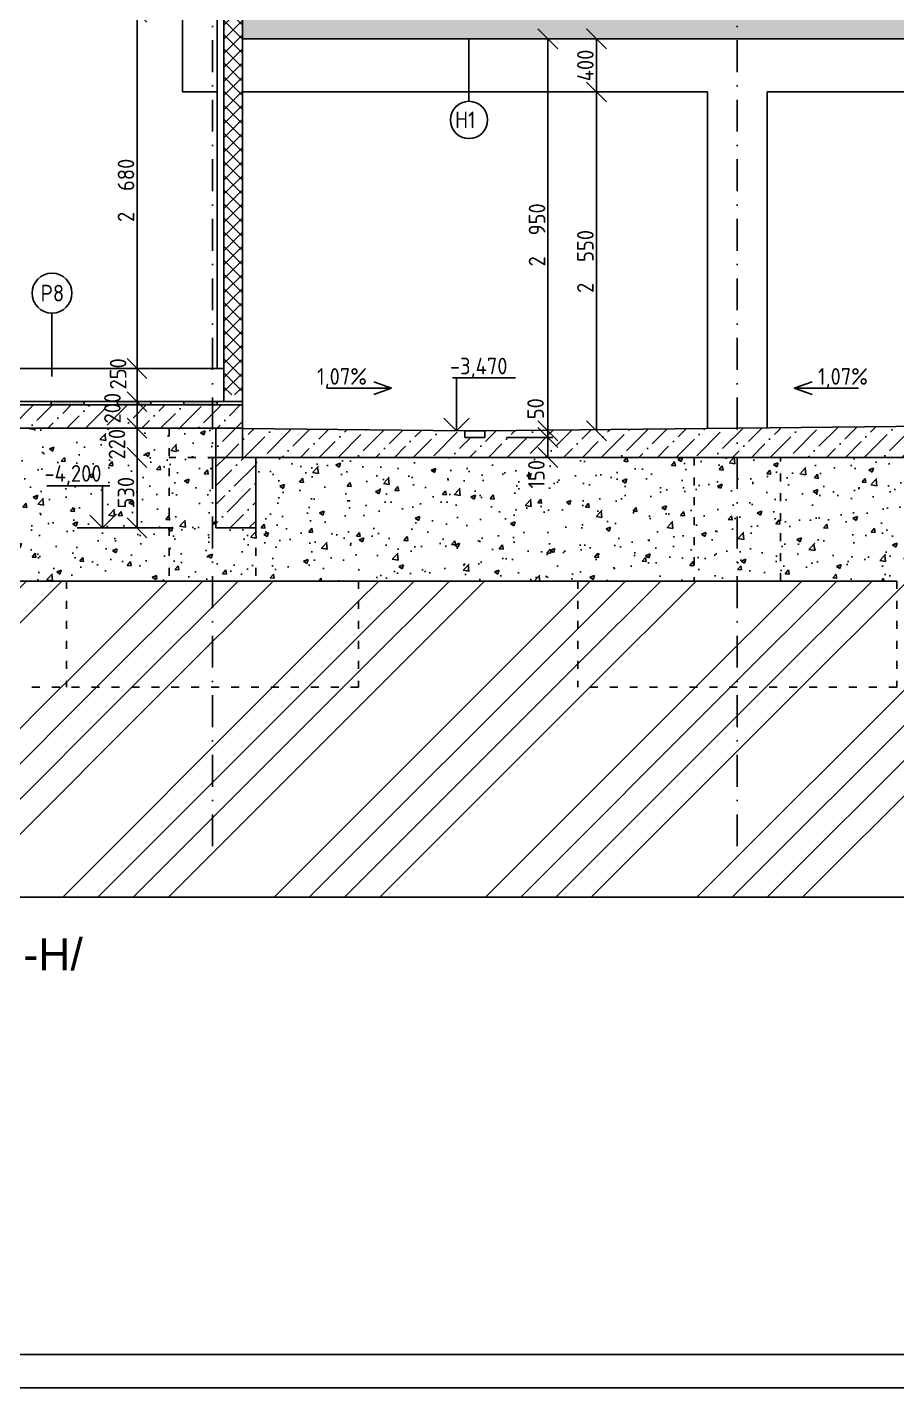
# Model space of a CAD drawing. Extents: x 3792242 to 5145247, y -1546315 to -1031918.
# Drawn here: x 3799511 to 3806056, y -1546315 to -1536076 of the extents above; entities that cross this region are included whole.
import ezdxf
from ezdxf.enums import TextEntityAlignment as Align

# ---------------------------------------------------------------- set-up
doc = ezdxf.new("R2010")
doc.units = 0
doc.header["$MEASUREMENT"] = 0
doc.linetypes.add('ACAD_ISO03W100', pattern=[30, 12, -18])
doc.linetypes.add('BODKOCIARKOVANA_3', pattern=[5.6, 3, -1.3, 0, -1.3])
doc.layers.get('0').update_dxf_attribs({"linetype": 'CONTINUOUS'})
doc.layers.get('Defpoints').update_dxf_attribs({"color": 61, "linetype": 'CONTINUOUS'})
for name, color, linetype in [('KÓTY', 4, 'CONTINUOUS'), ('MÚRY', 1, 'CONTINUOUS'), ('OKNÁ', 143, 'CONTINUOUS'), ('osi', 253, 'CONTINUOUS'), ('TENKÁ', 7, 'CONTINUOUS'), ('tzb', 153, 'CONTINUOUS'), ('ŠRAFY', 82, 'CONTINUOUS'), ('šrafy-múry', 8, 'CONTINUOUS')]:
    doc.layers.add(name, color=color, linetype=linetype)
doc.styles.add('ARIAL', font='arial.ttf')
doc.styles.add('STYLE1', font='isocp.shx')
doc.dimstyles.new('STANDARD-50', dxfattribs={"dimtxt": 125, "dimasz": 150, "dimexe": 10, "dimexo": 200, "dimgap": 20, "dimtad": 1, "dimdsep": 46, "dimlunit": 6, "dimtxsty": 'STYLE1', "dimblk1": 'OBLIQUE', "dimblk2": 'OBLIQUE', "dimsah": 1, "dimcen": 2.5, "dimse1": 1, "dimse2": 1, "dimadec": 0, "dimazin": 0, "dimtfac": 1, "dimtmove": 1, "dimatfit": 3, "dimldrblk": 'OBLIQUE', "dimfxl": 1, "dimtolj": 1, "dimtzin": 0, "dimarcsym": 0})
pattern_1 = [(45, (42813.19, 2e-09), (53.0330086, 194.4543648), [250, -50, 0, -50])]
pattern_2 = [(45, (42813.2, 0), (-795.49513, 795.49513), []), (45, (43078.4, 0), (-795.49513, 795.49513), []), (45, (43343.5, 0), (-795.49513, 795.49513), []), (45, (43608.7, 0), (-795.49513, 795.49513), [])]
pattern_3 = [(50, (-12142841.75, 590327.22), (358.6300913, -31.3760675), [37.5, -412.5]), (355, (-12142841.75, 590327.22), (-69.375667, 376.096067), [30, -330]), (100.4514445, (-12142811.87, 590324.6), (289.254423, 344.7199955), [31.870096, -350.571056]), (46.1842, (-12142841.75, 590427.22), (533.620665, -82.75964), [56.25, -618.75]), (96.6356355, (-12142797.3, 590420.33), (467.330973, 487.0593), [47.805171, -525.85688]), (351.184164, (-12142841.75, 590427.2), (467.330973, 487.0593), [45, -495]), (21, (-12142791.75, 590402.22), (298.453526, -201.3094453), [37.5, -412.5]), (326, (-12142791.75, 590402.22), (121.657666, 362.5750225), [30, -330]), (71.4514447, (-12142766.9, 590385.45), (420.111188, 161.2655764), [31.870095, -350.571056]), (37.5, (-12142841.75, 590327.22), (6.0799277, 166.4469269), [0, -326, 0, -335, 0, -331.25]), (7.5, (-12142841.75, 590327.22), (131.5347687, 197.205856), [0, -191, 0, -318.5, 0, -126.25]), (327.5, (-12142953.25, 590327.22), (266.9112181, -11.2774359), [0, -125, 0, -390, 0, -517.5]), (317.5, (-12143003.25, 590327.22), (291.5930847, 50.052491), [0, -162.5, 0, -259, 0, -367.5])]

# ---------------------------------------------------------------- blocks, each defined once
blk = doc.blocks.new('_OBLIQUE')
at = {"color": 0, "linetype": 'ByBlock'}
blk.add_line((-0.5, -0.5), (0.5, 0.5), dxfattribs=at)
blk = doc.blocks.new('*D39721')
at = {"layer": 'Defpoints', "color": 0}
for p in [(3803692, -1539114), (3803430, -1539164), (3803692, -1539164)]:
    blk.add_point(p, dxfattribs=at)
at = {"layer": 'KÓTY', "color": 0, "lineweight": -2, "ltscale": 0.25}
blk.add_line((3803430, -1539114), (3803430, -1539164), dxfattribs=at)
at = {"layer": 'KÓTY', "color": 0, "linetype": 'ByBlock', "lineweight": -2, "xscale": 150, "yscale": 150, "zscale": 150}
for p, rotation in [((3803430, -1539114), 90), ((3803430, -1539164), 270)]:
    blk.add_blockref('_OBLIQUE', p, dxfattribs=dict(at, rotation=rotation))
at = {"layer": 'KÓTY', "color": 0, "insert": (3803337, -1538947), "char_height": 125, "attachment_point": 5, "rotation": 90, "style": 'STYLE1'}
blk.add_mtext('\\A1;50', dxfattribs=at)
blk = doc.blocks.new('*D39722')
at = {"layer": 'Defpoints', "color": 0}
for p in [(3803692, -1539164), (3803430, -1539314), (3803692, -1539314)]:
    blk.add_point(p, dxfattribs=at)
at = {"layer": 'KÓTY', "color": 0, "lineweight": -2, "ltscale": 0.25}
blk.add_line((3803430, -1539164), (3803430, -1539314), dxfattribs=at)
at = {"layer": 'KÓTY', "color": 0, "linetype": 'ByBlock', "lineweight": -2, "xscale": 150, "yscale": 150, "zscale": 150}
for p, rotation in [((3803430, -1539164), 90), ((3803430, -1539314), 270)]:
    blk.add_blockref('_OBLIQUE', p, dxfattribs=dict(at, rotation=rotation))
at = {"layer": 'KÓTY', "color": 0, "insert": (3803343, -1539440), "char_height": 125, "attachment_point": 5, "rotation": 90, "style": 'STYLE1'}
blk.add_mtext('\\A1;150', dxfattribs=at)
blk = doc.blocks.new('*D39723')
at = {"layer": 'Defpoints', "color": 0}
for p in [(3803430, -1536164), (3804071, -1536164), (3804071, -1539114)]:
    blk.add_point(p, dxfattribs=at)
at = {"layer": 'KÓTY', "color": 0, "lineweight": -2, "ltscale": 0.25}
blk.add_line((3803430, -1539114), (3803430, -1536164), dxfattribs=at)
at = {"layer": 'KÓTY', "color": 0, "linetype": 'ByBlock', "lineweight": -2, "xscale": 150, "yscale": 150, "zscale": 150}
for p, rotation in [((3803430, -1536164), 90), ((3803430, -1539114), 270)]:
    blk.add_blockref('_OBLIQUE', p, dxfattribs=dict(at, rotation=rotation))
at = {"layer": 'KÓTY', "color": 0, "insert": (3803348, -1537639), "char_height": 125, "attachment_point": 5, "rotation": 90, "style": 'STYLE1'}
blk.add_mtext('\\A1;2ﾠ950', dxfattribs=at)
blk = doc.blocks.new('*D39724')
at = {"layer": 'Defpoints', "color": 0}
for p in [(3802777, -1536564), (3803795, -1536564), (3802777, -1539114)]:
    blk.add_point(p, dxfattribs=at)
at = {"layer": 'KÓTY', "color": 0, "lineweight": -2, "ltscale": 0.25}
blk.add_line((3803795, -1539114), (3803795, -1536564), dxfattribs=at)
at = {"layer": 'KÓTY', "color": 0, "linetype": 'ByBlock', "lineweight": -2, "xscale": 150, "yscale": 150, "zscale": 150}
for p, rotation in [((3803795, -1536564), 90), ((3803795, -1539114), 270)]:
    blk.add_blockref('_OBLIQUE', p, dxfattribs=dict(at, rotation=rotation))
at = {"layer": 'KÓTY', "color": 0, "insert": (3803712, -1537839), "char_height": 125, "attachment_point": 5, "rotation": 90, "style": 'STYLE1'}
blk.add_mtext('\\A1;2ﾠ550', dxfattribs=at)
blk = doc.blocks.new('*D39725')
at = {"layer": 'Defpoints', "color": 0}
for p in [(3803795, -1536164), (3803795, -1536164), (3803795, -1536564)]:
    blk.add_point(p, dxfattribs=at)
at = {"layer": 'KÓTY', "color": 0, "lineweight": -2, "ltscale": 0.25}
blk.add_line((3803795, -1536564), (3803795, -1536164), dxfattribs=at)
at = {"layer": 'KÓTY', "color": 0, "linetype": 'ByBlock', "lineweight": -2, "xscale": 150, "yscale": 150, "zscale": 150}
for p, rotation in [((3803795, -1536164), 90), ((3803795, -1536564), 270)]:
    blk.add_blockref('_OBLIQUE', p, dxfattribs=dict(at, rotation=rotation))
at = {"layer": 'KÓTY', "color": 0, "insert": (3803712, -1536364), "char_height": 125, "attachment_point": 5, "rotation": 90, "style": 'STYLE1'}
blk.add_mtext('\\A1;400', dxfattribs=at)
blk = doc.blocks.new('*D39729')
at = {"layer": 'Defpoints', "color": 0}
for p in [(3800337, -1539314), (3802302, -1539314), (3802302, -1539844)]:
    blk.add_point(p, dxfattribs=at)
at = {"layer": 'KÓTY', "color": 0, "lineweight": -2, "ltscale": 0.25}
blk.add_line((3800337, -1539844), (3800337, -1539314), dxfattribs=at)
at = {"layer": 'KÓTY', "color": 0, "linetype": 'ByBlock', "lineweight": -2, "xscale": 150, "yscale": 150, "zscale": 150}
for p, rotation in [((3800337, -1539314), 90), ((3800337, -1539844), 270)]:
    blk.add_blockref('_OBLIQUE', p, dxfattribs=dict(at, rotation=rotation))
at = {"layer": 'KÓTY', "color": 0, "insert": (3800254, -1539579), "char_height": 125, "attachment_point": 5, "rotation": 90, "style": 'STYLE1'}
blk.add_mtext('\\A1;530', dxfattribs=at)
blk = doc.blocks.new('*D39730')
at = {"layer": 'Defpoints', "color": 0}
for p in [(3800337, -1539094), (3800786, -1539094), (3800786, -1539314)]:
    blk.add_point(p, dxfattribs=at)
at = {"layer": 'KÓTY', "color": 0, "lineweight": -2, "ltscale": 0.25}
blk.add_line((3800337, -1539314), (3800337, -1539094), dxfattribs=at)
at = {"layer": 'KÓTY', "color": 0, "linetype": 'ByBlock', "lineweight": -2, "xscale": 150, "yscale": 150, "zscale": 150}
for p, rotation in [((3800337, -1539094), 90), ((3800337, -1539314), 270)]:
    blk.add_blockref('_OBLIQUE', p, dxfattribs=dict(at, rotation=rotation))
at = {"layer": 'KÓTY', "color": 0, "insert": (3800186, -1539214), "char_height": 125, "attachment_point": 5, "rotation": 90, "style": 'STYLE1'}
blk.add_mtext('\\A1;220', dxfattribs=at)
blk = doc.blocks.new('*D39731')
at = {"layer": 'Defpoints', "color": 0}
for p in [(3800337, -1538894), (3800796, -1538894), (3800786, -1539094)]:
    blk.add_point(p, dxfattribs=at)
at = {"layer": 'KÓTY', "color": 0, "lineweight": -2, "ltscale": 0.25}
blk.add_line((3800337, -1539094), (3800337, -1538894), dxfattribs=at)
at = {"layer": 'KÓTY', "color": 0, "linetype": 'ByBlock', "lineweight": -2, "xscale": 150, "yscale": 150, "zscale": 150}
for p, rotation in [((3800337, -1538894), 90), ((3800337, -1539094), 270)]:
    blk.add_blockref('_OBLIQUE', p, dxfattribs=dict(at, rotation=rotation))
at = {"layer": 'KÓTY', "color": 0, "insert": (3800152, -1538943), "char_height": 125, "attachment_point": 5, "rotation": 90, "style": 'STYLE1'}
blk.add_mtext('\\A1;200', dxfattribs=at)
blk = doc.blocks.new('*D39732')
at = {"layer": 'Defpoints', "color": 0}
for p in [(3800337, -1538644), (3800337, -1538644), (3800337, -1538894)]:
    blk.add_point(p, dxfattribs=at)
at = {"layer": 'KÓTY', "color": 0, "lineweight": -2, "ltscale": 0.25}
blk.add_line((3800337, -1538894), (3800337, -1538644), dxfattribs=at)
at = {"layer": 'KÓTY', "color": 0, "linetype": 'ByBlock', "lineweight": -2, "xscale": 150, "yscale": 150, "zscale": 150}
for p, rotation in [((3800337, -1538644), 90), ((3800337, -1538894), 270)]:
    blk.add_blockref('_OBLIQUE', p, dxfattribs=dict(at, rotation=rotation))
at = {"layer": 'KÓTY', "color": 0, "insert": (3800195, -1538685), "char_height": 125, "attachment_point": 5, "rotation": 90, "style": 'STYLE1'}
blk.add_mtext('\\A1;250', dxfattribs=at)
blk = doc.blocks.new('*D39733')
at = {"layer": 'Defpoints', "color": 0}
for p in [(3800337, -1535964), (3800846, -1535964), (3800796, -1538644)]:
    blk.add_point(p, dxfattribs=at)
at = {"layer": 'KÓTY', "color": 0, "lineweight": -2, "ltscale": 0.25}
blk.add_line((3800337, -1538644), (3800337, -1535964), dxfattribs=at)
at = {"layer": 'KÓTY', "color": 0, "linetype": 'ByBlock', "lineweight": -2, "xscale": 150, "yscale": 150, "zscale": 150}
for p, rotation in [((3800337, -1535964), 90), ((3800337, -1538644), 270)]:
    blk.add_blockref('_OBLIQUE', p, dxfattribs=dict(at, rotation=rotation))
at = {"layer": 'KÓTY', "color": 0, "insert": (3800254, -1537304), "char_height": 125, "attachment_point": 5, "rotation": 90, "style": 'STYLE1'}
blk.add_mtext('\\A1;2ﾠ680', dxfattribs=at)

msp = doc.modelspace()

# ---------------------------------------------------------------- hatches: boundary and pattern name
at = {"layer": 'TENKÁ', "ltscale": 0.25}
for points in [[(3799940.193, -1538893.77), (3799690.193, -1538893.77), (3799690.193, -1538918.77), (3799940.193, -1538918.77)], [(3800440.193, -1538893.77), (3800190.193, -1538893.77), (3800190.193, -1538918.77), (3800440.193, -1538918.77)], [(3800940.193, -1538893.77), (3800690.193, -1538893.77), (3800690.193, -1538918.77), (3800940.193, -1538918.77)]]:
    msp.add_hatch(color=256, dxfattribs=at).paths.add_polyline_path(points)
at = {"layer": 'ŠRAFY', "ltscale": 0.25}
h = msp.add_hatch(dxfattribs=at)
h.set_pattern_fill('ANSI37', color=256, scale=600, angle=90, style=0)
h.set_pattern_definition([(135, (2192781.48, -9412559.13), (-53.0330086, -53.0330086), []), (225, (2192781.48, -9412559.13), (53.0330086, -53.0330086), [])])
h.paths.add_polyline_path([(3801130.193, -1538843.77), (3801130.193, -1536563.77), (3801130.193, -1536063.77), (3801130.193, -1535963.77), (3800990.193, -1535963.77), (3800990.193, -1538643.77), (3800990.193, -1538843.77)])
at = {"layer": 'ŠRAFY'}
h = msp.add_hatch(dxfattribs=at)
h.set_pattern_fill('HEX', color=256, scale=250)
h.set_pattern_definition([(0, (-647086.31, 2760.27), (0, 54.12658774), [31.25, -62.5]), (120, (-647086.31, 2760.27), (-46.875, -27.06329387), [31.25, -62.5]), (60, (-647055.06, 2760.27), (-46.875, 27.06329387), [31.25, -62.5])])
h.paths.add_polyline_path([(3801130.193, -1535963.77), (3801130.193, -1536163.77), (3809270.193, -1536163.77), (3809270.193, -1536563.77), (3809470.193, -1536563.77), (3809470.193, -1535963.77)])
at = {"layer": 'ŠRAFY', "ltscale": 0.25}
h = msp.add_hatch(dxfattribs=at)
h.set_pattern_fill('ANSI34', color=256, scale=1500)
h.set_pattern_definition(pattern_2)
h.paths.add_polyline_path([(3856930.362, -1539703.601), (3856390.193, -1540243.77), (3856390.193, -1541043.77), (3853790.193, -1541043.77), (3853360.193, -1541043.77), (3852652.192, -1541043.77), (3851490.193, -1541043.77), (3848890.193, -1541043.77), (3843835.652, -1541043.77), (3842560.193, -1541043.77), (3841060.193, -1541043.77), (3841060.193, -1540243.77), (3840660.193, -1539843.77), (3810420.193, -1539843.77), (3810420.193, -1540643.77), (3808620.193, -1540643.77), (3808620.193, -1539843.77), (3806456.344, -1539842.618), (3806055.193, -1540243.77), (3806055.193, -1541043.77), (3803655.193, -1541043.77), (3803655.193, -1540243.77), (3802005.193, -1540243.77), (3802005.193, -1541043.77), (3799805.193, -1541043.77), (3795340.193, -1541043.77), (3795340.193, -1540243.77), (3794507.358, -1538801.258), (3794030.863, -1538804.23), (3794030.863, -1542624), (3858687.193, -1542624), (3858687.193, -1539705.358), (3857100.193, -1539703.771)])
h.paths.add_polyline_path([(3806314.535, -1539532.394), (3806820.884, -1539532.394), (3806820.884, -1539732.444), (3806314.535, -1539732.444)], flags=24)
h.paths.add_polyline_path([(3807463.582, -1540068.7), (3807969.93, -1540068.7), (3807969.93, -1540268.749), (3807463.582, -1540268.749)], flags=24)
h.paths.add_polyline_path([(3807462.035, -1539346.395), (3807980.884, -1539346.395), (3807980.884, -1539546.444), (3807462.035, -1539546.444)], flags=24)
h.paths.add_polyline_path([(3803217.693, -1539571.299), (3803217.693, -1539308.701), (3803467.693, -1539308.701), (3803467.693, -1539571.299)], flags=24)
h.paths.add_polyline_path([(3807963.193, -1540387.57), (3807963.193, -1540099.971), (3808213.193, -1540099.971), (3808213.193, -1540387.57)], flags=24)
h.paths.add_polyline_path([(3807963.193, -1539722.57), (3807963.193, -1539434.971), (3808213.193, -1539434.971), (3808213.193, -1539722.57)], flags=24)
h = msp.add_hatch(dxfattribs=at)
h.set_pattern_fill('AR-CONC', color=256, scale=50)
h.set_pattern_definition(pattern_3)
h.paths.add_polyline_path([(3800580.193, -1540243.77), (3800580.193, -1539093.77), (3797330.193, -1539093.77), (3797330.193, -1539843.77), (3796930.193, -1539843.77), (3796930.193, -1539093.77), (3796040.193, -1539093.77), (3796040.193, -1540243.77)])
h.paths.add_polyline_path([(3800129.193, -1539722.57), (3800129.193, -1539434.971), (3800379.193, -1539434.971), (3800379.193, -1539722.57)], flags=24)
h.paths.add_polyline_path([(3799628.035, -1539346.395), (3800146.884, -1539346.395), (3800146.884, -1539546.444), (3799628.035, -1539546.444)], flags=24)
h.paths.add_polyline_path([(3800061.193, -1539357.799), (3800061.193, -1539070.201), (3800311.193, -1539070.201), (3800311.193, -1539357.799)], flags=9)
h.paths.add_polyline_path([(3797504.693, -1539612.57), (3797504.693, -1539324.971), (3797754.693, -1539324.971), (3797754.693, -1539612.57)], flags=24)
h.paths.add_polyline_path([(3799029.535, -1539312.394), (3799535.884, -1539312.394), (3799535.884, -1539512.444), (3799029.535, -1539512.444)], flags=24)
h.paths.add_polyline_path([(3797855.535, -1539346.395), (3798374.384, -1539346.395), (3798374.384, -1539546.444), (3797855.535, -1539546.444)], flags=24)
h = msp.add_hatch(dxfattribs=at)
h.set_pattern_fill('AR-CONC', color=256, scale=50)
h.set_pattern_definition(pattern_3)
h.paths.add_polyline_path([(3800930.193, -1539093.77), (3800580.193, -1539093.77), (3800580.193, -1539313.77), (3800930.193, -1539313.77)])
h = msp.add_hatch(dxfattribs=at)
h.set_pattern_fill('AR-CONC', color=256, scale=50)
h.set_pattern_definition(pattern_3)
h.paths.add_polyline_path([(3800580.193, -1539313.77), (3800580.193, -1539843.77), (3800580.193, -1540243.77), (3801230.193, -1540243.77), (3801230.193, -1539843.77), (3800930.193, -1539843.77), (3800930.193, -1539313.77)])
h = msp.add_hatch(dxfattribs=at)
h.set_pattern_fill('AR-CONC', color=256, scale=50)
h.set_pattern_definition(pattern_3)
h.paths.add_polyline_path([(3801230.193, -1539313.77), (3801230.193, -1539843.77), (3801230.193, -1540243.77), (3802005.193, -1540243.77), (3803655.193, -1540243.77), (3804530.193, -1540243.77), (3804530.193, -1539313.77)])
h.paths.add_polyline_path([(3803217.693, -1539571.299), (3803217.693, -1539308.701), (3803467.693, -1539308.701), (3803467.693, -1539571.299)], flags=9)
h = msp.add_hatch(dxfattribs=at)
h.set_pattern_fill('AR-CONC', color=256, scale=50)
h.set_pattern_definition(pattern_3)
h.paths.add_polyline_path([(3804530.193, -1540243.77), (3805180.193, -1540243.77), (3805180.193, -1539313.77), (3804530.193, -1539313.77)])
h = msp.add_hatch(dxfattribs=at)
h.set_pattern_fill('AR-CONC', color=256, scale=50)
h.set_pattern_definition(pattern_3)
h.paths.add_polyline_path([(3805180.193, -1539313.77), (3805180.193, -1540243.77), (3806055.193, -1540243.77), (3806456.344, -1539842.618), (3808620.193, -1539843.77), (3809320.193, -1539843.77), (3809320.193, -1539313.77)])
h.paths.add_polyline_path([(3807963.193, -1539722.57), (3807963.193, -1539434.971), (3808213.193, -1539434.971), (3808213.193, -1539722.57)], flags=24)
h.paths.add_polyline_path([(3806314.535, -1539532.394), (3806820.884, -1539532.394), (3806820.884, -1539732.444), (3806314.535, -1539732.444)], flags=24)
h.paths.add_polyline_path([(3807462.035, -1539346.395), (3807980.884, -1539346.395), (3807980.884, -1539546.444), (3807462.035, -1539546.444)], flags=24)
h = msp.add_hatch(dxfattribs=at)
h.set_pattern_fill('ANSI34', color=256, scale=1500)
h.set_pattern_definition(pattern_2)
h.paths.add_polyline_path([(3795340.193, -1540243.77), (3795340.193, -1541043.77), (3799805.193, -1541043.77), (3799805.193, -1540243.77), (3796040.193, -1540243.77)])
h = msp.add_hatch(dxfattribs=at)
h.set_pattern_fill('ANSI34', color=256, scale=1500)
h.set_pattern_definition(pattern_2)
h.paths.add_polyline_path([(3799805.193, -1541043.77), (3802005.193, -1541043.77), (3802005.193, -1540243.77), (3801230.193, -1540243.77), (3800580.193, -1540243.77), (3799805.193, -1540243.77)])
h = msp.add_hatch(dxfattribs=at)
h.set_pattern_fill('ANSI34', color=256, scale=1500)
h.set_pattern_definition(pattern_2)
h.paths.add_polyline_path([(3803655.193, -1540243.77), (3803655.193, -1541043.77), (3806055.193, -1541043.77), (3806055.193, -1540243.77), (3805180.193, -1540243.77), (3804530.193, -1540243.77)])
at = {"layer": 'šrafy-múry'}
h = msp.add_hatch(dxfattribs=at)
h.set_pattern_fill('ANSI36', color=253, scale=800, angle=360)
h.set_pattern_definition(pattern_1)
h.paths.add_polyline_path([(3800930.193, -1539313.77), (3801130.193, -1539313.77), (3801130.193, -1539095.773), (3801130.193, -1538918.77), (3800940.193, -1538918.77), (3800690.193, -1538918.77), (3800440.193, -1538918.77), (3800190.193, -1538918.77), (3799940.193, -1538918.77), (3799690.193, -1538918.77), (3799440.193, -1538918.77), (3799190.193, -1538918.77), (3798940.193, -1538918.77), (3798690.193, -1538918.77), (3798440.193, -1538918.77), (3798190.193, -1538918.77), (3797940.193, -1538918.77), (3797690.193, -1538918.77), (3797440.193, -1538918.77), (3797190.193, -1538918.77), (3796940.193, -1538918.77), (3796690.193, -1538918.77), (3796440.193, -1538918.77), (3796190.193, -1538918.77), (3796040.193, -1538918.77), (3796040.193, -1539093.77), (3796930.193, -1539093.77), (3797330.193, -1539093.77), (3800930.193, -1539093.77)])
h = msp.add_hatch(dxfattribs=at)
h.set_pattern_fill('ANSI36', color=253, scale=800, angle=360)
h.set_pattern_definition(pattern_1)
h.paths.add_polyline_path([(3809470.193, -1539313.77), (3809470.193, -1539043.77), (3802955.193, -1539113.77), (3802955.193, -1539163.77), (3802805.193, -1539163.77), (3802805.193, -1539113.77), (3801130.193, -1539095.773), (3801130.193, -1539313.77)])
h.paths.add_polyline_path([(3807963.193, -1539322.57), (3807963.193, -1539034.971), (3808213.193, -1539034.971), (3808213.193, -1539322.57)], flags=9)
h = msp.add_hatch(dxfattribs=at)
h.set_pattern_fill('ANSI36', color=253, scale=800, angle=360)
h.set_pattern_definition(pattern_1)
h.paths.add_polyline_path([(3800930.193, -1539843.77), (3801230.193, -1539843.77), (3801230.193, -1539313.77), (3800930.193, -1539313.77)])

# ---------------------------------------------------------------- linework, layer by layer
at = {"color": 253}
for p, q in [((3802005.193, -1540243.77), (3795340.193, -1540243.77)), ((3802005.193, -1540243.77), (3803655.193, -1540243.77)), ((3806055.193, -1540243.77), (3803655.193, -1540243.77))]:
    msp.add_line(p, q, dxfattribs=at)
at = {"layer": 'Defpoints'}
msp.add_line((3794030.863, -1542624), (3858687.193, -1542624), dxfattribs=at)
at = {"layer": 'KÓTY', "ltscale": 0.25}
msp.add_line((3803467.096, -1539163.77), (3803117.096, -1539163.77), dxfattribs=at)
at = {"layer": 'KÓTY'}
msp.add_line((3799885.693, -1539843.77), (3800599.193, -1539843.77), dxfattribs=at)
at = {"layer": 'MÚRY'}
for p, q in [((3800940.193, -1535963.77), (3800940.193, -1538643.77)), ((3801130.193, -1536163.77), (3801130.193, -1539095.773)), ((3801130.193, -1536163.77), (3809270.193, -1536163.77)), ((3800940.193, -1538643.77), (3796980.193, -1538643.77)), ((3802955.193, -1539113.77), (3809470.193, -1539043.77)), ((3802805.193, -1539113.77), (3801130.193, -1539095.773))]:
    msp.add_line(p, q, dxfattribs=at)
at = {"layer": 'OKNÁ', "ltscale": 0.25}
for p, q in [((3802835.693, -1536163.77), (3802835.693, -1536633.879)), ((3799697.193, -1538705.338), (3799697.193, -1538227.662))]:
    msp.add_line(p, q, dxfattribs=at)
for centre, radius in [((3802835.693, -1536773.879), 140), ((3799697.193, -1538077.662), 150)]:
    msp.add_circle(centre, radius, dxfattribs=at)
at = {"layer": 'osi', "linetype": 'BODKOCIARKOVANA_3', "ltscale": 80}
for p, q in [((3800905.193, -1542239.5), (3800905.193, -1519829.5)), ((3804855.193, -1542239.5), (3804855.193, -1519829.5))]:
    msp.add_line(p, q, dxfattribs=at)
at = {"layer": 'TENKÁ'}
for p, q in [((3800680.193, -1536563.77), (3800680.193, -1535963.77)), ((3800990.193, -1535963.77), (3800990.193, -1538643.77)), ((3801130.193, -1536163.77), (3801130.193, -1535963.77)), ((3800940.193, -1536563.77), (3800680.193, -1536563.77)), ((3804630.193, -1536563.77), (3801130.193, -1536563.77)), ((3804630.193, -1536563.77), (3804630.193, -1539095.773)), ((3805080.193, -1536563.77), (3805080.193, -1539090.938)), ((3809470.193, -1536563.77), (3805080.193, -1536563.77)), ((3800940.193, -1538643.77), (3800990.193, -1538643.77)), ((3800990.193, -1538643.77), (3800990.193, -1538893.77)), ((3802119.193, -1538745.5), (3802253.193, -1538792.5)), ((3805418.193, -1538745.5), (3805284.193, -1538792.5)), ((3805418.193, -1538745.5), (3805284.193, -1538792.5)), ((3801770.693, -1538792.5), (3802253.193, -1538792.5)), ((3802119.193, -1538839.5), (3802253.193, -1538792.5)), ((3805766.693, -1538792.5), (3805284.193, -1538792.5)), ((3805418.193, -1538839.5), (3805284.193, -1538792.5)), ((3805766.693, -1538792.5), (3805284.193, -1538792.5)), ((3805418.193, -1538839.5), (3805284.193, -1538792.5)), ((3796040.193, -1538893.77), (3801130.193, -1538893.77)), ((3796040.193, -1539093.77), (3801130.193, -1539093.77)), ((3800930.193, -1539843.77), (3800930.193, -1539093.77)), ((3801130.193, -1539095.773), (3801130.193, -1539313.77)), ((3809720.193, -1539313.77), (3800930.193, -1539313.77)), ((3801230.193, -1539843.77), (3801230.193, -1539313.77)), ((3801230.193, -1539843.77), (3800930.193, -1539843.77))]:
    msp.add_line(p, q, dxfattribs=at)
at = {"layer": 'TENKÁ', "linetype": 'ByBlock', "ltscale": 0.25}
for p, q in [((3803185.498, -1538713.77), (3802711.599, -1538713.77)), ((3802741.193, -1538713.77), (3802741.193, -1539113.77)), ((3802741.193, -1539113.77), (3802645.733, -1539018.311)), ((3802741.193, -1539113.77), (3802836.652, -1539018.311)), ((3800131.998, -1539527.77), (3799658.099, -1539527.77)), ((3800078.193, -1539527.77), (3800078.193, -1539843.771)), ((3800078.193, -1539843.771), (3799982.733, -1539748.311)), ((3800078.193, -1539843.771), (3800173.652, -1539748.311))]:
    msp.add_line(p, q, dxfattribs=at)
at = {"layer": 'TENKÁ', "ltscale": 0.25}
for p, q in [((3796040.193, -1538918.77), (3801130.193, -1538918.77)), ((3796040.193, -1538918.77), (3801130.193, -1538918.77)), ((3799690.193, -1538893.77), (3799690.193, -1538918.77)), ((3799940.193, -1538893.77), (3799940.193, -1538918.77)), ((3800190.193, -1538893.77), (3800190.193, -1538918.77)), ((3800440.193, -1538893.77), (3800440.193, -1538918.77)), ((3800690.193, -1538893.77), (3800690.193, -1538918.77)), ((3800940.193, -1538893.77), (3800940.193, -1538918.77))]:
    msp.add_line(p, q, dxfattribs=at)
at = {"layer": 'TENKÁ', "linetype": 'ACAD_ISO03W100', "ltscale": 5}
for p, q in [((3800580.193, -1539093.77), (3800580.193, -1540243.77)), ((3800930.193, -1539313.77), (3800580.193, -1539313.77)), ((3804530.193, -1539313.77), (3804530.193, -1540243.77)), ((3805180.193, -1540243.77), (3805180.193, -1539313.77)), ((3801230.193, -1539843.77), (3801230.193, -1540243.77)), ((3799805.193, -1540243.77), (3799805.193, -1541043.77)), ((3802005.193, -1540243.77), (3802005.193, -1541043.77)), ((3803655.193, -1540243.77), (3803655.193, -1541043.77)), ((3806055.193, -1540243.77), (3806055.193, -1541043.77)), ((3802005.193, -1541043.77), (3795340.193, -1541043.77)), ((3806055.193, -1541043.77), (3803655.193, -1541043.77))]:
    msp.add_line(p, q, dxfattribs=at)
at = {"layer": 'TENKÁ', "color": 7}
for p, q in [((3869187.193, -1546064.833), (3793780.863, -1546064.833)), ((3869437.193, -1546314.833), (3793530.863, -1546314.833))]:
    msp.add_line(p, q, dxfattribs=at)
at = {"layer": 'tzb'}
for p, q in [((3802805.193, -1539113.77), (3802805.193, -1539163.77)), ((3802805.193, -1539113.77), (3802955.193, -1539113.77)), ((3802955.193, -1539163.77), (3802955.193, -1539113.77)), ((3802805.193, -1539163.77), (3802955.193, -1539163.77))]:
    msp.add_line(p, q, dxfattribs=at)

# ---------------------------------------------------------------- texts
at = {"layer": 'TENKÁ', "ltscale": 0.25, "style": 'STYLE1'}
for s, p in [('H1', (3802731.388, -1536836.057)), ('P8', (3799611.388, -1538139.84)), ('1,07%', (3801692.245, -1538766.789)), ('-3,470', (3802692.082, -1538688.749)), ('1,07%', (3805462.745, -1538766.789)), ('-4,200', (3799640.535, -1539496.444))]:
    msp.add_text(s, height=125, dxfattribs=at).set_placement(p)
at = {"layer": 'TENKÁ', "lineweight": 40, "ltscale": 0.25, "style": 'ARIAL'}
msp.add_text('REZOPOHLAD D-D   /medzi osami I-H/', height=240, dxfattribs=at).set_placement((3796985.968, -1542933.684), align=Align.TOP_CENTER)

# ---------------------------------------------------------------- dimensions: what is measured, and where the dimension line sits
at = {"layer": 'KÓTY', "ltscale": 0.25}
for base, p1, p2, picture, middle in [((3800336.693, -1535963.77), (3800796.193, -1538643.77), (3800846.193, -1535963.77), '*D39733', (3800254.15, -1537303.77)), ((3803430.193, -1536163.77), (3804071.193, -1539113.77), (3804071.193, -1536163.77), '*D39723', (3803347.65, -1537638.77)), ((3803794.693, -1536163.77), (3803794.693, -1536563.77), (3803794.693, -1536163.77), '*D39725', (3803712.193, -1536363.77)), ((3803794.693, -1536563.77), (3802777.193, -1539113.77), (3802777.193, -1536563.77), '*D39724', (3803712.15, -1537838.77)), ((3800336.693, -1538893.77), (3800786.193, -1539093.77), (3800796.193, -1538893.77), '*D39731', (3800151.693, -1538943.02)), ((3800336.693, -1539313.77), (3802301.693, -1539843.77), (3802301.693, -1539313.77), '*D39729', (3800254.193, -1539578.77))]:
    dim = msp.add_linear_dim(base=base, p1=p1, p2=p2, angle=90, dimstyle='STANDARD-50', override={"dimtxsty": 'STYLE1', "dimldrblk": 'OBLIQUE'}, dxfattribs=at)
    dim.commit()
    dim.dimension.update_dxf_attribs({"geometry": picture, "text_midpoint": middle})
for base, p1, p2, picture, middle in [((3800336.693, -1538643.77), (3800336.693, -1538893.77), (3800336.693, -1538643.77), '*D39732', (3800277.693, -1538685)), ((3803430.193, -1539163.77), (3803691.693, -1539113.77), (3803691.693, -1539163.77), '*D39721', (3803419.693, -1538947)), ((3800336.693, -1539093.77), (3800786.193, -1539313.77), (3800786.193, -1539093.77), '*D39730', (3800268.693, -1539214)), ((3803430.193, -1539313.77), (3803691.693, -1539163.77), (3803691.693, -1539313.77), '*D39722', (3803425.193, -1539440))]:
    dim = msp.add_linear_dim(base=base, p1=p1, p2=p2, angle=90, dimstyle='STANDARD-50', override={"dimtxsty": 'STYLE1', "dimldrblk": 'OBLIQUE'}, dxfattribs=at)
    dim.commit()
    dim.dimension.update_dxf_attribs({"geometry": picture, "text_midpoint": middle, "dimtype": 160})

doc.saveas('drawing.dxf')
